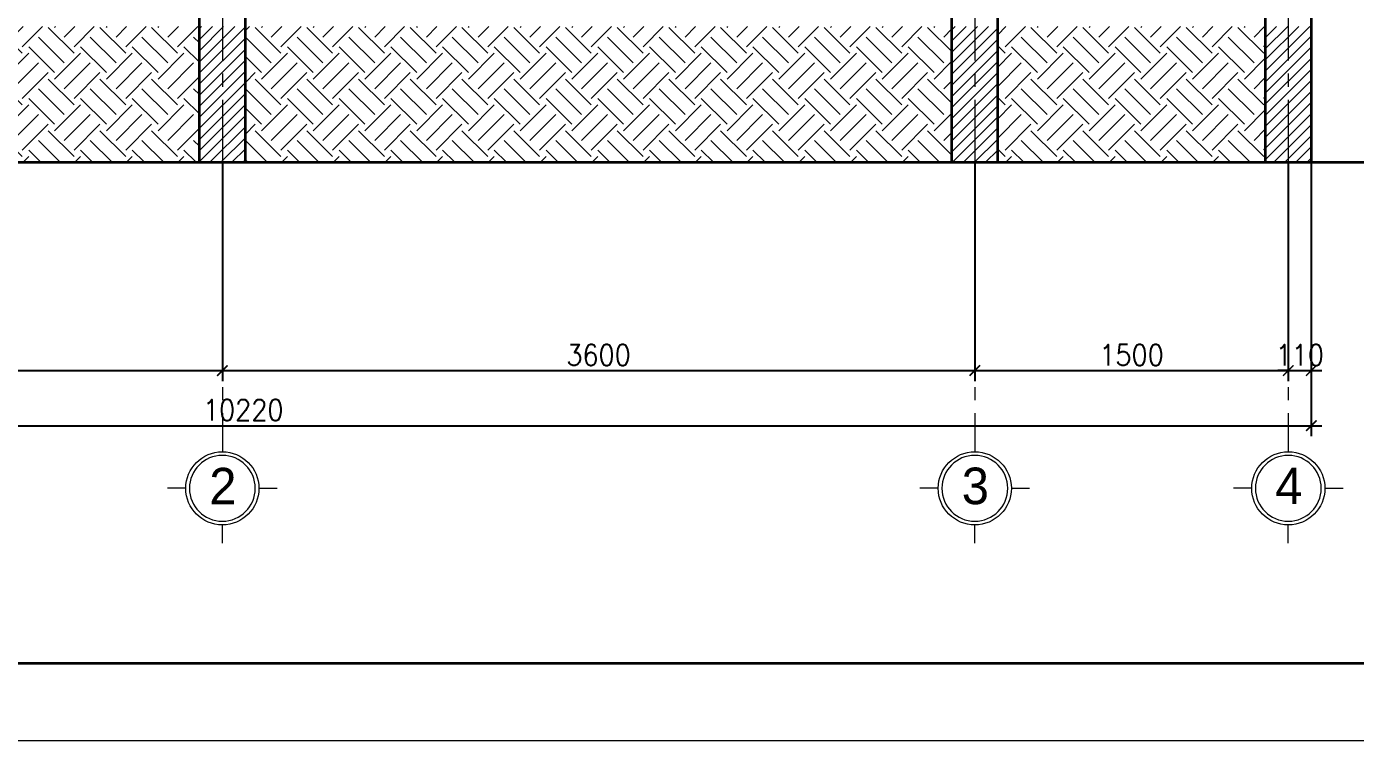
# Model space of a CAD drawing. Header units: millimetres. Extents: x -529782 to -142003, y -492574 to -273331.
# Drawn here: x -259214 to -252856, y -412168 to -408752 of the extents above; entities that cross this region are included whole.
import ezdxf
from ezdxf.enums import TextEntityAlignment as Align

# ---------------------------------------------------------------- set-up
doc = ezdxf.new("R2010")
doc.units = ezdxf.units.MM
doc.header["$LTSCALE"] = 500
doc.header["$MEASUREMENT"] = 0
doc.header["$PDMODE"] = 3
doc.linetypes.add('CENTER', pattern=[2, 1.25, -0.25, 0.25, -0.25])
doc.layers.get('0').update_dxf_attribs({"linetype": 'CONTINUOUS', "lineweight": 13})
doc.layers.get('Defpoints').update_dxf_attribs({"color": 255, "linetype": 'CONTINUOUS', "lineweight": 13})
for name, color, linetype, lineweight in [('1.cat 30', 30, 'CONTINUOUS', 35), ('2.thay 145', 145, 'CONTINUOUS', 18), ('3.manh 08', 8, 'CONTINUOUS', 9), ('4.dim 08', 8, 'CONTINUOUS', 13), ('7.tim 67', 67, 'CENTER', 9), ('8.vat lieu 08', 8, 'CONTINUOUS', 5), ('9.text \xad white', 7, 'CONTINUOUS', 15)]:
    doc.layers.add(name, color=color, linetype=linetype, lineweight=lineweight)
doc.styles.add('CA.JSC1', font='')
doc.styles.get("Standard").update_dxf_attribs({"font": 'txt.shx', "width": 0.9})
doc.styles.get('CA.JSC1').set_extended_font_data('.VnAvantH')
doc.dimstyles.new('CA 50', dxfattribs={"dimscale": 0, "dimtxt": 100, "dimasz": 50, "dimexe": 50, "dimexo": 0, "dimgap": 25, "dimtad": 1, "dimdec": 0, "dimzin": 0, "dimdsep": 46, "dimtxsty": 'Standard', "dimblk": 'ARCHTICK', "dimcen": 0.09, "dimdle": 50, "dimclrd": 256, "dimclre": 256, "dimclrt": 7, "dimadec": 0, "dimazin": 0, "dimtfac": 1, "dimtdec": 0, "dimtix": 1, "dimtmove": 2, "dimatfit": 3, "dimldrblk": 'DOT', "dimfxl": 1, "dimtolj": 1, "dimtzin": 0, "dimarcsym": 0})
pattern_1 = [(45, (-63719.40080927836, 0), (-26.51650429449553, 26.51650429449553), [])]

# ---------------------------------------------------------------- blocks, each defined once
blk = doc.blocks.new('khung co loan')
at = {"layer": '1.cat 30'}
blk.add_lwpolyline([(1158.281703106128, -14553.47590842255), (1158.281703106128, -303.4759079545038), (20658.28170374641, -303.4759079545038), (20658.28170374641, -14553.47590842255)], close=True, dxfattribs=at)
at = {"layer": '3.manh 08'}
blk.add_lwpolyline([(0, -14850.00000048772), (21000.00000000023, -14850.00000048772), (21000.00000000023, -4.877219907939434e-07), (0, -4.877219907939434e-07)], close=True, dxfattribs=at)
blk = doc.blocks.new('A$C41BA5761')
at = {"layer": '2.thay 145'}
blk.add_lwpolyline([(839.9994073519047, 524.9998310285737, -3898660.642287513), (839.9994073521084, 525.0001542164828, 1.154242490888426e-06), (839.9994073524431, 524.9999926225864, 1.154242490888426e-06)], format="xyb", dxfattribs=at)
at = {"layer": '3.manh 08'}
for p, q in [((524.9994049160159, 1050.000159478077), (524.9994049160159, 875.0001713204256)), ((174.9994048396911, 525.0001523148676), (-0.000583361616008915, 525.0001523148676)), ((874.9994049923262, 525.0001523148676), (1049.999393193633, 525.0001523148676)), ((524.9994049160159, 0.0001831847475841641), (524.9994049160159, 175.000171342399))]:
    blk.add_line(p, q, dxfattribs=at)
blk.add_arc((524.9994049160159, 525.0001713313977), 349.9999999890093, 359.9999968883953, 359.9999381014106, dxfattribs=at)
blk = doc.blocks.new('_ArchTick')
at = {"color": 1, "linetype": 'ByBlock', "const_width": 0.150000081}
blk.add_lwpolyline([(-0.5000002699998731, -0.5000002699998731), (0.5000002699998731, 0.5000002699998731)], dxfattribs=at)
blk = doc.blocks.new('*D113')
at = {"layer": '4.dim 08', "lineweight": -2, "transparency": 16777216}
for p, q in [((-263177.1724334098, -409402), (-263177.1724334098, -410448.5000000001)), ((-258277.1724334098, -409402), (-258277.1724334098, -410448.5000000001)), ((-263227.1724334098, -410398.5000000001), (-258227.1724334098, -410398.5000000001))]:
    blk.add_line(p, q, dxfattribs=at)
at = {"layer": 'Defpoints', "color": 0, "transparency": 16777216}
for p in [(-263177.1724334098, -409402), (-258277.1724334098, -409402), (-258277.1724334098, -410398.5000000001)]:
    blk.add_point(p, dxfattribs=at)
at = {"layer": '4.dim 08', "lineweight": -2, "transparency": 16777216, "xscale": 50, "yscale": 50, "zscale": 50, "rotation": 180}
blk.add_blockref('_ArchTick', (-263177.1724334098, -410398.5000000001), dxfattribs=at)
at = {"layer": '4.dim 08', "lineweight": -2, "transparency": 16777216, "xscale": 50, "yscale": 50, "zscale": 50}
blk.add_blockref('_ArchTick', (-258277.1724334098, -410398.5000000001), dxfattribs=at)
at = {"layer": '4.dim 08', "color": 7, "transparency": 16777216, "insert": (-260727.1724334098, -410323.5000000001), "char_height": 100, "attachment_point": 5}
blk.add_mtext('\\A1;4900', dxfattribs=at)
blk = doc.blocks.new('_DOT')
at = {"color": 1, "linetype": 'ByBlock'}
blk.add_line((-0.5, 0), (-1, 0), dxfattribs=at)
at = {"color": 1, "linetype": 'ByBlock', "const_width": 0.5}
blk.add_lwpolyline([(-0.25, 0, 1), (0.25, 0, 1)], format="xyb", close=True, dxfattribs=at)
blk = doc.blocks.new('*D114')
at = {"layer": '4.dim 08', "lineweight": -2, "transparency": 16777216}
for p, q in [((-258277.1724334098, -409402), (-258277.1724334098, -410448.5000000001)), ((-254677.1724334105, -409402), (-254677.1724334105, -410448.5000000001)), ((-258327.1724334098, -410398.5000000001), (-254627.1724334105, -410398.5000000001))]:
    blk.add_line(p, q, dxfattribs=at)
at = {"layer": 'Defpoints', "color": 0, "transparency": 16777216}
for p in [(-258277.1724334098, -409402), (-254677.1724334105, -409402), (-254677.1724334105, -410398.5000000001)]:
    blk.add_point(p, dxfattribs=at)
at = {"layer": '4.dim 08', "lineweight": -2, "transparency": 16777216, "xscale": 50, "yscale": 50, "zscale": 50, "rotation": 180}
blk.add_blockref('_ArchTick', (-258277.1724334098, -410398.5000000001), dxfattribs=at)
at = {"layer": '4.dim 08', "lineweight": -2, "transparency": 16777216, "xscale": 50, "yscale": 50, "zscale": 50}
blk.add_blockref('_ArchTick', (-254677.1724334105, -410398.5000000001), dxfattribs=at)
at = {"layer": '4.dim 08', "color": 7, "transparency": 16777216, "insert": (-256477.1724334102, -410323.5000000001), "char_height": 100, "attachment_point": 5}
blk.add_mtext('\\A1;3600', dxfattribs=at)
blk = doc.blocks.new('*D115')
at = {"layer": '4.dim 08', "lineweight": -2, "transparency": 16777216}
for p, q in [((-254677.1724334105, -409402), (-254677.1724334105, -410448.5000000001)), ((-253177.1724334098, -409402), (-253177.1724334098, -410448.5000000001)), ((-254727.1724334105, -410398.5000000001), (-253127.1724334098, -410398.5000000001))]:
    blk.add_line(p, q, dxfattribs=at)
at = {"layer": 'Defpoints', "color": 0, "transparency": 16777216}
for p in [(-254677.1724334105, -409402), (-253177.1724334098, -409402), (-253177.1724334098, -410398.5000000001)]:
    blk.add_point(p, dxfattribs=at)
at = {"layer": '4.dim 08', "lineweight": -2, "transparency": 16777216, "xscale": 50, "yscale": 50, "zscale": 50, "rotation": 180}
blk.add_blockref('_ArchTick', (-254677.1724334105, -410398.5000000001), dxfattribs=at)
at = {"layer": '4.dim 08', "lineweight": -2, "transparency": 16777216, "xscale": 50, "yscale": 50, "zscale": 50}
blk.add_blockref('_ArchTick', (-253177.1724334098, -410398.5000000001), dxfattribs=at)
at = {"layer": '4.dim 08', "color": 7, "transparency": 16777216, "insert": (-253927.1724334102, -410323.5000000001), "char_height": 100, "attachment_point": 5}
blk.add_mtext('\\A1;1500', dxfattribs=at)
blk = doc.blocks.new('*D116')
at = {"layer": '4.dim 08', "lineweight": -2, "transparency": 16777216}
for p, q in [((-253177.1724334098, -409402), (-253177.1724334098, -410448.5000000001)), ((-253067.1724334084, -409402), (-253067.1724334084, -410448.5000000001)), ((-253177.1724334098, -410398.5000000001), (-253227.1724334098, -410398.5000000001)), ((-253177.1724334098, -410398.5000000001), (-253067.1724334084, -410398.5000000001)), ((-253067.1724334084, -410398.5000000001), (-253017.1724334084, -410398.5000000001))]:
    blk.add_line(p, q, dxfattribs=at)
at = {"layer": 'Defpoints', "color": 0, "transparency": 16777216}
for p in [(-253177.1724334098, -409402), (-253067.1724334084, -409402), (-253067.1724334084, -410398.5000000001)]:
    blk.add_point(p, dxfattribs=at)
at = {"layer": '4.dim 08', "lineweight": -2, "transparency": 16777216, "xscale": 50, "yscale": 50, "zscale": 50}
blk.add_blockref('_ArchTick', (-253177.1724334098, -410398.5000000001), dxfattribs=at)
at = {"layer": '4.dim 08', "lineweight": -2, "transparency": 16777216, "xscale": 50, "yscale": 50, "zscale": 50, "rotation": 180}
blk.add_blockref('_ArchTick', (-253067.1724334084, -410398.5000000001), dxfattribs=at)
at = {"layer": '4.dim 08', "color": 7, "transparency": 16777216, "insert": (-253122.1724334091, -410323.5000000001), "char_height": 100, "attachment_point": 5}
blk.add_mtext('\\A1;110', dxfattribs=at)
blk = doc.blocks.new('*D117')
at = {"layer": '4.dim 08', "lineweight": -2, "transparency": 16777216}
for p, q in [((-263287.1724334098, -409402), (-263287.1724334098, -410712.5000000001)), ((-253067.1724334084, -409402), (-253067.1724334084, -410712.5000000001)), ((-263337.1724334098, -410662.5000000001), (-253017.1724334084, -410662.5000000001))]:
    blk.add_line(p, q, dxfattribs=at)
at = {"layer": 'Defpoints', "color": 0, "transparency": 16777216}
for p in [(-263287.1724334098, -409402), (-253067.1724334084, -409402), (-253067.1724334084, -410662.5000000001)]:
    blk.add_point(p, dxfattribs=at)
at = {"layer": '4.dim 08', "lineweight": -2, "transparency": 16777216, "xscale": 50, "yscale": 50, "zscale": 50, "rotation": 180}
blk.add_blockref('_ArchTick', (-263287.1724334098, -410662.5000000001), dxfattribs=at)
at = {"layer": '4.dim 08', "lineweight": -2, "transparency": 16777216, "xscale": 50, "yscale": 50, "zscale": 50}
blk.add_blockref('_ArchTick', (-253067.1724334084, -410662.5000000001), dxfattribs=at)
at = {"layer": '4.dim 08', "color": 7, "transparency": 16777216, "insert": (-258177.1724334091, -410587.5000000001), "char_height": 100, "attachment_point": 5}
blk.add_mtext('\\A1;10220', dxfattribs=at)

msp = doc.modelspace()

# ---------------------------------------------------------------- hatches: boundary and pattern name
at = {"layer": '8.vat lieu 08'}
h = msp.add_hatch(dxfattribs=at)
h.set_pattern_fill('ANSI31', color=256, scale=300, style=0)
h.set_pattern_definition(pattern_1)
h.paths.add_polyline_path([(-254567.1724334084, -408752), (-254787.1724334084, -408752), (-254787.1724334084, -409401.9999999999), (-254567.1724334084, -409401.9999999999)])
h.paths.add_polyline_path([(-254567.1724334084, -408202), (-254787.1724334084, -408202), (-254787.1724334084, -408652), (-254567.1724334084, -408652)])
h.paths.add_polyline_path([(-254567.1724334085, -405301.9999999997), (-254787.1724334085, -405301.9999999998), (-254787.1724334084, -405901.9999999999), (-254567.1724334084, -405901.9999999999)])
h.paths.add_polyline_path([(-254677.1724334084, -402652.0000000001), (-254787.1724334085, -402652.0000000001), (-254787.1724334084, -404952), (-254677.1724334084, -404952.0000000001)])
h.paths.add_polyline_path([(-254677.1724334084, -402002.0000000001), (-254787.1724334085, -402002.0000000001), (-254787.1724334084, -402582.0000000002), (-254677.1724334085, -402582.0000000002)])
h.paths.add_polyline_path([(-254677.1724334087, -399352), (-254787.1724334087, -399352), (-254787.1724334086, -399532.0000000002), (-254677.1724334086, -399532.0000000001)])
h.paths.add_polyline_path([(-254677.1724334088, -399201.9999999998), (-254787.1724334088, -399202), (-254787.1724334087, -399282), (-254677.1724334087, -399282)])
h.paths.add_polyline_path([(-253067.1724334085, -398130.0112513483), (-253177.1724334084, -398130.0112513483), (-253177.1724334085, -398351.9999999998), (-253067.1724334085, -398351.9999999999)])
h = msp.add_hatch(dxfattribs=at)
h.set_pattern_fill('ANSI31', color=256, scale=300, style=0)
h.set_pattern_definition(pattern_1)
h.paths.add_polyline_path([(-253067.1724334085, -398701.9999999999), (-253287.1724334083, -398701.9999999999), (-253287.1724334084, -399282), (-253177.1724334083, -399282), (-253177.1724334083, -399352), (-253287.1724334083, -399352), (-253287.1724334083, -401651.9999999998), (-253067.1724334084, -401651.9999999999)])
h.paths.add_polyline_path([(-253067.1724334084, -402002), (-253287.1724334082, -402002), (-253287.1724334082, -402582.0000000001), (-253177.1724334083, -402582.0000000001), (-253177.1724334083, -402652.0000000002), (-253287.1724334083, -402652.0000000002), (-253287.1724334082, -404952), (-253067.1724334084, -404952)])
h.paths.add_polyline_path([(-253067.1724334084, -405301.9999999999), (-253287.1724334083, -405302), (-253287.172433408, -408652), (-253067.1724334084, -408652)])
h.paths.add_polyline_path([(-253067.1724334084, -408752), (-253287.172433408, -408752), (-253287.172433408, -409402), (-253067.1724334084, -409401.9999999999)])
h = msp.add_hatch(dxfattribs=at)
h.set_pattern_fill('ANSI31', color=256, scale=300, style=0)
h.set_pattern_definition(pattern_1)
h.paths.add_polyline_path([(-258167.1724334084, -408751.9999999999), (-258387.1724334084, -408751.9999999999), (-258387.1724334082, -409402), (-258167.1724334086, -409402)])
h.paths.add_polyline_path([(-263737.1724334084, -408726.9999999999), (-263847.1724334084, -408726.9999999999), (-263847.1724334083, -409401.9999999999), (-263737.1724334084, -409401.9999999999)])
h = msp.add_hatch(dxfattribs=at)
h.set_pattern_fill('EARTH', color=256, scale=700, angle=45, style=0)
h.set_pattern_definition([(45, (-63719.40080927836, 0), (1.4210854715202e-14, 247.4873734152916), [175, -175]), (45, (-63765.80469179373, 46.40388251536719), (1.4210854715202e-14, 247.4873734152916), [175, -175]), (45, (-63812.2085743091, 92.80776503073437), (1.4210854715202e-14, 247.4873734152916), [175, -175]), (135, (-63812.2085743091, 123.7436867076458), (-247.4873734152916, 4.263256414560601e-14), [175, -175]), (135, (-63765.80469179373, 170.147569223013), (-247.4873734152916, 4.263256414560601e-14), [175, -175]), (135, (-63719.40080927836, 216.5514517383802), (-247.4873734152916, 4.263256414560601e-14), [175, -175])])
h.paths.add_polyline_path([(-258387.1724334083, -408751.9999999999), (-263177.1724334084, -408751.9999999999), (-263177.1724334084, -409401.9999999999), (-258387.1724334081, -409401.9999999999)])
h.paths.add_polyline_path([(-254787.1724334084, -408751.9999999999), (-258167.1724334084, -408751.9999999999), (-258167.1724334086, -409402), (-254787.1724334084, -409402)])
h.paths.add_polyline_path([(-253287.1724334081, -408752.0000000001), (-254567.1724334084, -408752.0000000001), (-254567.1724334084, -409401.9999999999), (-253287.172433408, -409401.9999999999)])

# ---------------------------------------------------------------- linework, layer by layer
at = {"layer": '1.cat 30'}
for p, q in [((-253067.1724334084, -404952), (-253067.1724334084, -409402)), ((-253287.1724334083, -405302), (-253287.172433408, -409402)), ((-254787.1724334084, -409401.9999999999), (-254787.1724334084, -408201.9999999999)), ((-254567.1724334084, -409402), (-254567.1724334084, -408202)), ((-258387.1724334081, -409401.9999999999), (-258387.1724334084, -408651.9999999999)), ((-258167.1724334086, -409401.9999999999), (-258167.1724334084, -408651.9999999999)), ((-270967.0025276764, -409402), (-249680.6622960395, -409402)), ((-265032.3545273758, -409402), (-252017.8545273759, -409402))]:
    msp.add_line(p, q, dxfattribs=at)
at = {"layer": '7.tim 67', "ltscale": 0.5}
for p, q in [((-258277.1724334098, -394102.6526801315), (-258277.1724334098, -410699.5000000001)), ((-254677.1724334105, -394102.6526801315), (-254677.1724334105, -410699.5000000001)), ((-253177.1724334098, -394102.6526801315), (-253177.1724334098, -410699.5000000001))]:
    msp.add_line(p, q, dxfattribs=at)

# ---------------------------------------------------------------- block references
at = {"layer": '2.thay 145'}
for name, p, xscale, yscale, zscale in [('khung co loan', (-272405.5011739474, -393725.7584568972), 1.241924691043096, 1.241924691072199, 1.241924691059295), ('A$C41BA5761', (-258539.6721358678, -411224.5000797391), 0.5, 0.5, 0.5), ('A$C41BA5761', (-254939.6721358686, -411224.5000797391), 0.5, 0.5, 0.5), ('A$C41BA5761', (-253439.6721358678, -411224.5000797391), 0.5, 0.5, 0.5)]:
    msp.add_blockref(name, p, dxfattribs=dict(at, xscale=xscale, yscale=yscale, zscale=zscale))

# ---------------------------------------------------------------- texts
at = {"layer": '9.text \xad white', "style": 'CA.JSC1'}
for s, p in [('2', (-258274.4221168871, -410950.2500578591)), ('3', (-254674.4221168879, -410950.2500578591)), ('4', (-253174.4221168871, -410950.2500578591))]:
    msp.add_text(s, height=174.9999882000658, dxfattribs=at).set_placement(p, align=Align.MIDDLE)

# ---------------------------------------------------------------- dimensions: what is measured, and where the dimension line sits
at = {"layer": '4.dim 08', "color": 251}
for base, p1, p2, picture, middle in [((-253067.1724334084, -410662.5000000001), (-263287.1724334098, -409402), (-253067.1724334084, -409402), '*D117', (-258177.1724334091, -410587.5000000001)), ((-258277.1724334098, -410398.5000000001), (-263177.1724334098, -409402), (-258277.1724334098, -409402), '*D113', (-260727.1724334098, -410323.5000000001)), ((-254677.1724334105, -410398.5000000001), (-258277.1724334098, -409402), (-254677.1724334105, -409402), '*D114', (-256477.1724334102, -410323.5000000001)), ((-253177.1724334098, -410398.5000000001), (-254677.1724334105, -409402), (-253177.1724334098, -409402), '*D115', (-253927.1724334102, -410323.5000000001)), ((-253067.1724334084, -410398.5000000001), (-253177.1724334098, -409402), (-253067.1724334084, -409402), '*D116', (-253122.1724334091, -410323.5000000001))]:
    dim = msp.add_linear_dim(base=base, p1=p1, p2=p2, dimstyle='CA 50', override={"dimscale": 1}, dxfattribs=at)
    dim.commit()
    dim.dimension.update_dxf_attribs({"geometry": picture, "text_midpoint": middle})

doc.saveas('drawing.dxf')
